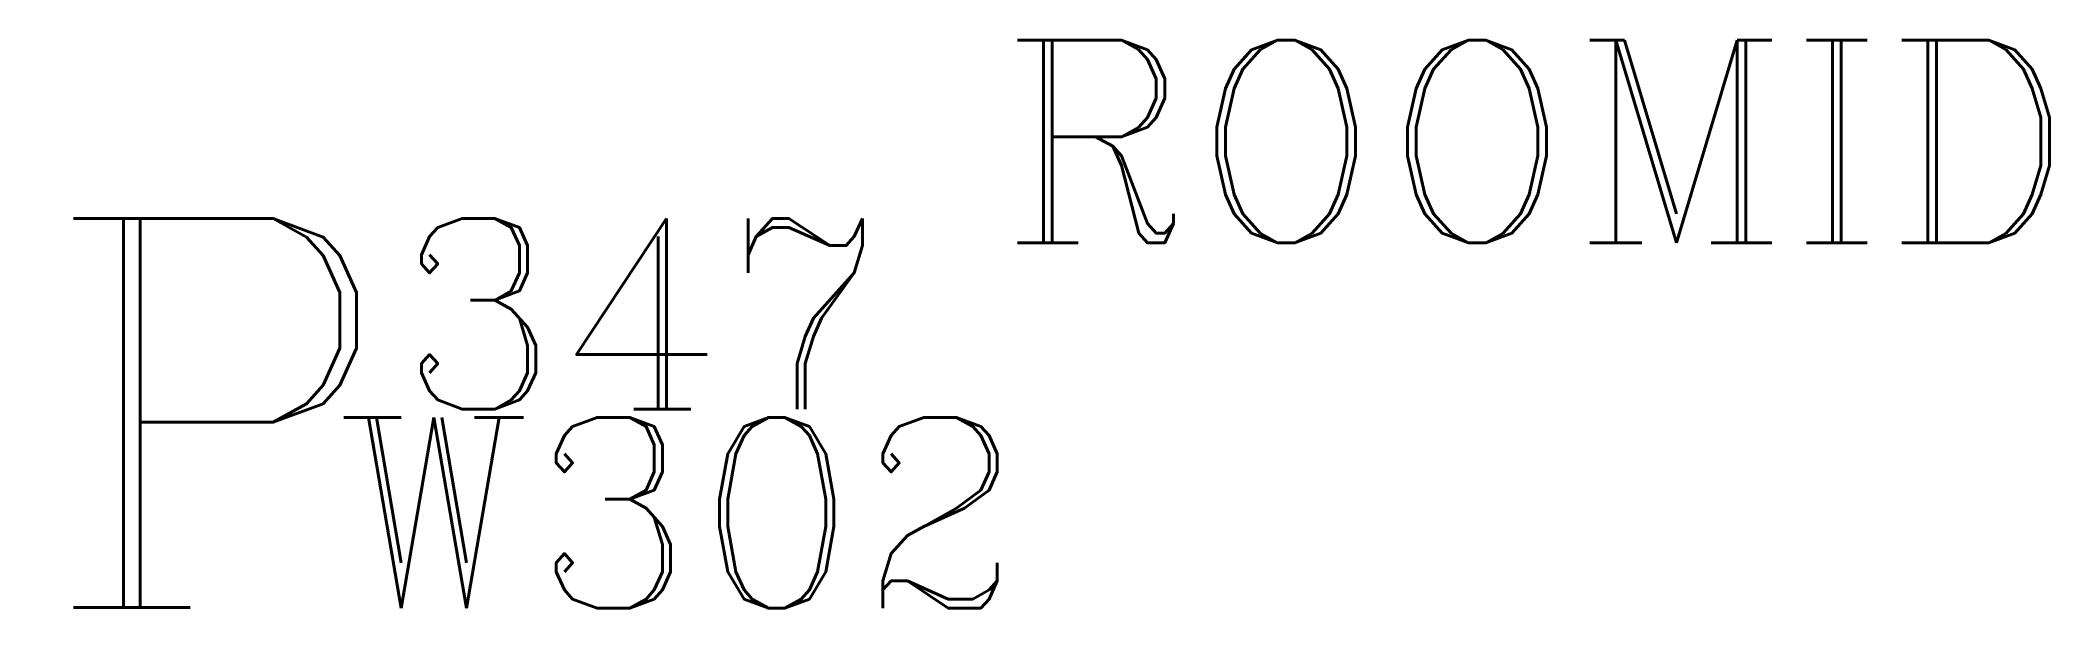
# Model space of a CAD drawing. Header units: inches. Extents: x -16 to 90, y 4 to 34.
import ezdxf

# ---------------------------------------------------------------- set-up
doc = ezdxf.new("R2010")
doc.units = ezdxf.units.IN
doc.header["$LTSCALE"] = 48
doc.header["$MEASUREMENT"] = 0
doc.styles.add('FSL12-1', font='complex.shx')
doc.styles.add('WSNotes', font='complex.shx', dxfattribs={"height": 18})

msp = doc.modelspace()

# ---------------------------------------------------------------- wipeouts: each hides what was drawn before it
msp.add_wipeout([(-15.85, 3.78), (36.58, 3.78), (36.58, 24.78), (-15.85, 24.78)])

# ---------------------------------------------------------------- next in the draw order: texts
at = {"linetype": 'Continuous', "insert": (-15.85, 24.35), "char_height": 20.4, "attachment_point": 1, "style": 'FSL12-1'}
msp.add_mtext('P', dxfattribs=at)
at = {"linetype": 'Continuous', "char_height": 10, "width": 1.4210854715202e-14, "attachment_point": 1, "style": 'FSL12-1'}
for s, insert in [('347', (2.88, 24.36)), ('W302', (-0.33, 13.92))]:
    msp.add_mtext(s, dxfattribs=dict(at, insert=insert))
at = {"style": 'WSNotes', "flags": 1}
msp.add_attdef('ROOMID', (34.53, 23.08), '', height=10.62, dxfattribs=at)

doc.saveas('drawing.dxf')
